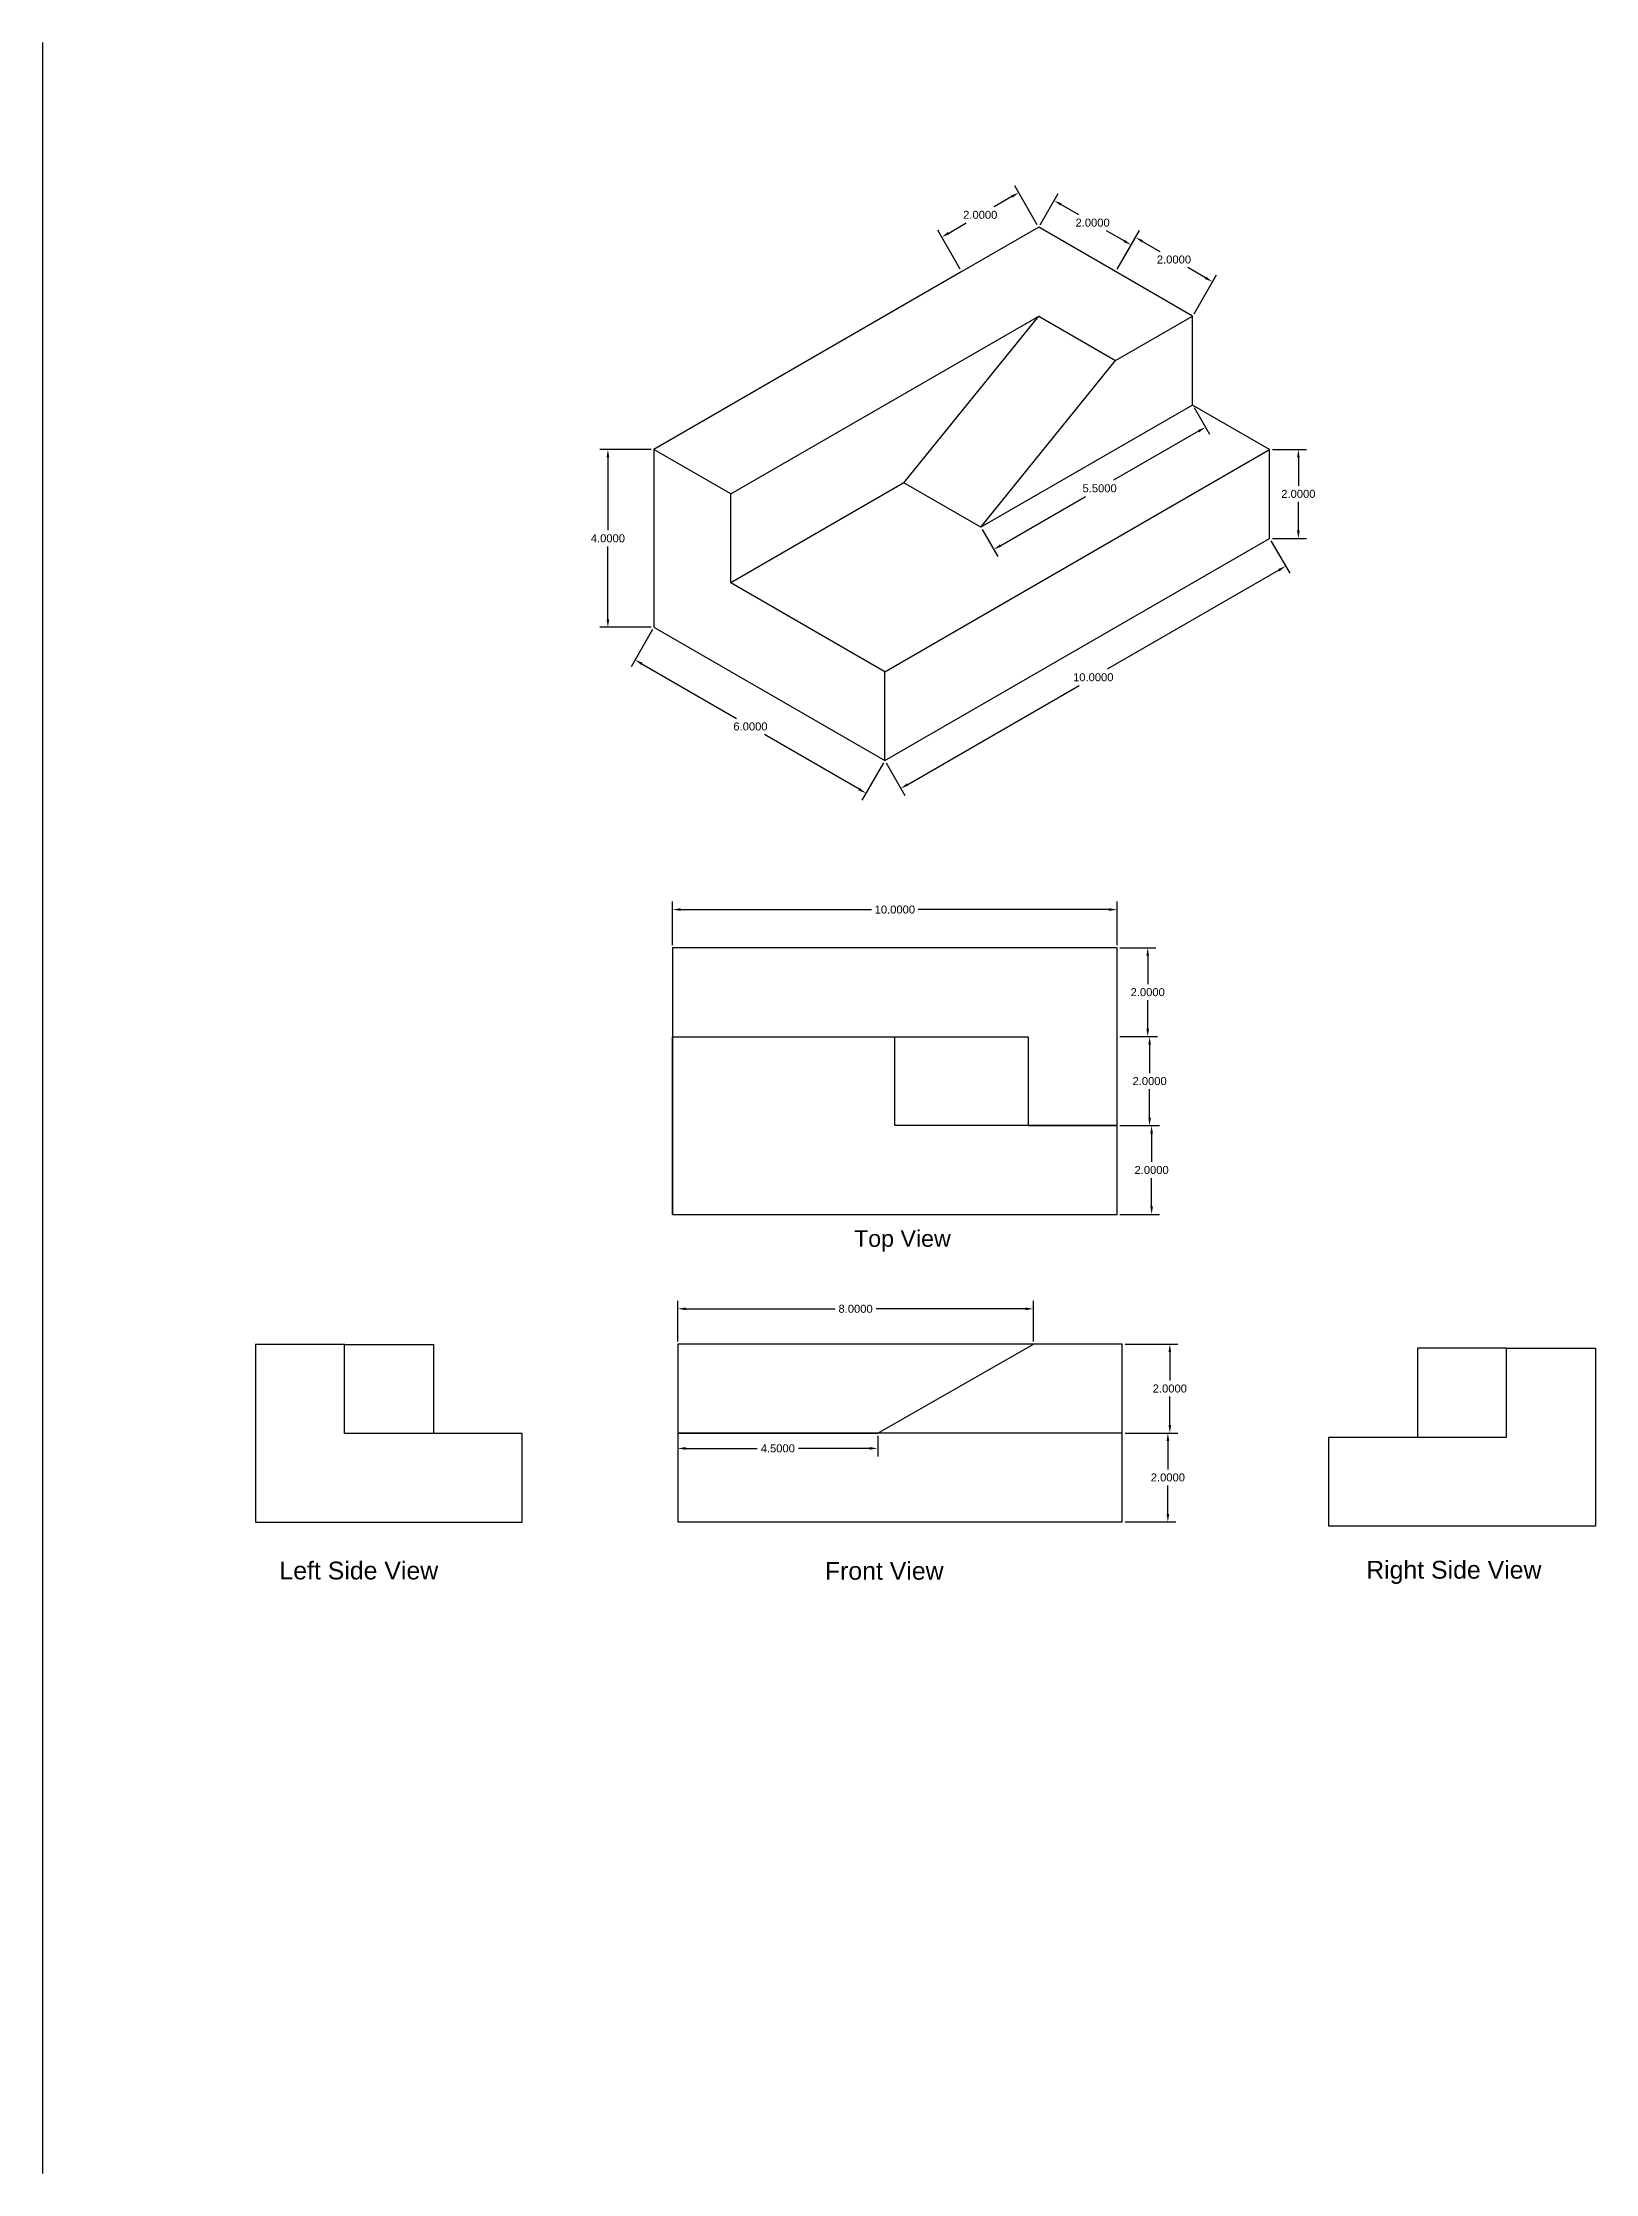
# Model space of a CAD drawing. Header units: inches. Extents: x 6 to 168, y 1 to 50.
# Drawn here: x 133.3 to 168.24, y 1.35 to 49.29 of the extents above; entities that cross this region are included whole.
import ezdxf

# ---------------------------------------------------------------- set-up
doc = ezdxf.new("R2010")
doc.units = ezdxf.units.IN
doc.header["$MEASUREMENT"] = 0
doc.styles.get("Standard").update_dxf_attribs({"font": 'arial.ttf'})
doc.dimstyles.get("Standard").update_dxf_attribs({"dimtxt": 0.18, "dimasz": 0.18, "dimexe": 0.18, "dimexo": 0.0625, "dimgap": 0.09, "dimtad": 0, "dimtih": 1, "dimtoh": 1, "dimdec": 4, "dimzin": 0, "dimdsep": 46, "dimtxsty": 'Standard', "dimcen": 0.09, "dimadec": 0, "dimazin": 0, "dimtfac": 1, "dimtdec": 4, "dimtofl": 0, "dimtmove": 0, "dimatfit": 3, "dimfxl": 1, "dimtolj": 1, "dimtzin": 0, "dimarcsym": 0})

# ---------------------------------------------------------------- blocks, each defined once
blk = doc.blocks.new('*D6')
at = {"color": 0, "lineweight": -2, "transparency": 16777216}
for p, q in [((160.938, 38.083), (161.359, 37.355)), ((161.113, 37.421), (157.254, 35.193)), ((152.764, 32.601), (156.623, 34.829)), ((152.278, 33.083), (152.698, 32.355))]:
    blk.add_line(p, q, dxfattribs=at)
at = {"color": 0, "transparency": 16777216}
for points in [[(161.098, 37.447), (161.128, 37.395), (161.269, 37.511)], [(152.749, 32.627), (152.779, 32.575), (152.608, 32.511)]]:
    blk.add_solid(points, dxfattribs=at)
at = {"layer": 'Defpoints', "color": 0, "transparency": 16777216}
for p in [(160.907, 38.137), (152.247, 33.137), (152.608, 32.511)]:
    blk.add_point(p, dxfattribs=at)
at = {"color": 0, "transparency": 16777216, "insert": (156.939, 35.011), "char_height": 0.18, "attachment_point": 5}
blk.add_mtext('\\A1;10.0000', dxfattribs=at)
blk = doc.blocks.new('*D7')
at = {"color": 0, "lineweight": -2, "transparency": 16777216}
for p, q in [((147.019, 36.083), (146.538, 35.248)), ((146.783, 35.314), (148.911, 34.086)), ((151.668, 32.494), (149.541, 33.722)), ((152.216, 33.083), (151.734, 32.248))]:
    blk.add_line(p, q, dxfattribs=at)
at = {"color": 0, "transparency": 16777216}
for points in [[(146.798, 35.34), (146.768, 35.288), (146.628, 35.404)], [(151.683, 32.52), (151.653, 32.468), (151.824, 32.404)]]:
    blk.add_solid(points, dxfattribs=at)
at = {"layer": 'Defpoints', "color": 0, "transparency": 16777216}
for p in [(147.051, 36.137), (146.628, 35.404), (152.247, 33.137)]:
    blk.add_point(p, dxfattribs=at)
at = {"color": 0, "transparency": 16777216, "insert": (149.226, 33.904), "char_height": 0.18, "attachment_point": 5}
blk.add_mtext('\\A1;6.0000', dxfattribs=at)
blk = doc.blocks.new('*D8')
at = {"color": 0, "lineweight": -2, "transparency": 16777216}
for p, q in [((146.988, 40.137), (145.838, 40.137)), ((146.018, 39.957), (146.018, 38.319)), ((146.018, 36.317), (146.018, 37.955)), ((146.988, 36.137), (145.838, 36.137))]:
    blk.add_line(p, q, dxfattribs=at)
at = {"color": 0, "transparency": 16777216}
for points in [[(145.988, 39.957), (146.048, 39.957), (146.018, 40.137)], [(145.988, 36.317), (146.048, 36.317), (146.018, 36.137)]]:
    blk.add_solid(points, dxfattribs=at)
at = {"layer": 'Defpoints', "color": 0, "transparency": 16777216}
for p in [(146.018, 40.137), (147.051, 40.137), (147.051, 36.137)]:
    blk.add_point(p, dxfattribs=at)
at = {"color": 0, "transparency": 16777216, "insert": (146.018, 38.137), "char_height": 0.18, "attachment_point": 5}
blk.add_mtext('\\A1;4.0000', dxfattribs=at)
blk = doc.blocks.new('*D9')
at = {"color": 0, "lineweight": -2, "transparency": 16777216}
for p, q in [((155.68, 45.191), (155.172, 46.071)), ((155.106, 45.825), (154.711, 45.597)), ((153.948, 44.191), (153.44, 45.071)), ((153.686, 45.005), (154.081, 45.233))]:
    blk.add_line(p, q, dxfattribs=at)
at = {"color": 0, "transparency": 16777216}
for points in [[(155.091, 45.851), (155.121, 45.799), (155.262, 45.915)], [(153.671, 45.031), (153.701, 44.979), (153.53, 44.915)]]:
    blk.add_solid(points, dxfattribs=at)
at = {"layer": 'Defpoints', "color": 0, "transparency": 16777216}
for p in [(155.262, 45.915), (155.711, 45.137), (153.979, 44.137)]:
    blk.add_point(p, dxfattribs=at)
at = {"color": 0, "transparency": 16777216, "insert": (154.396, 45.415), "char_height": 0.18, "attachment_point": 5}
blk.add_mtext('\\A1;2.0000', dxfattribs=at)
blk = doc.blocks.new('*D10')
at = {"color": 0, "lineweight": -2, "transparency": 16777216}
for p, q in [((155.742, 45.191), (156.148, 45.894)), ((156.214, 45.648), (156.609, 45.42)), ((157.634, 44.828), (157.239, 45.056)), ((157.474, 44.191), (157.88, 44.894))]:
    blk.add_line(p, q, dxfattribs=at)
at = {"color": 0, "transparency": 16777216}
for points in [[(156.229, 45.674), (156.199, 45.622), (156.058, 45.738)], [(157.649, 44.854), (157.619, 44.802), (157.79, 44.738)]]:
    blk.add_solid(points, dxfattribs=at)
at = {"layer": 'Defpoints', "color": 0, "transparency": 16777216}
for p in [(155.711, 45.137), (157.79, 44.738), (157.443, 44.137)]:
    blk.add_point(p, dxfattribs=at)
at = {"color": 0, "transparency": 16777216, "insert": (156.924, 45.238), "char_height": 0.18, "attachment_point": 5}
blk.add_mtext('\\A1;2.0000', dxfattribs=at)
blk = doc.blocks.new('*D11')
at = {"color": 0, "lineweight": -2, "transparency": 16777216}
for p, q in [((157.474, 44.191), (157.979, 45.065)), ((158.045, 44.819), (158.44, 44.591)), ((159.465, 43.999), (159.07, 44.228)), ((159.206, 43.191), (159.711, 44.065))]:
    blk.add_line(p, q, dxfattribs=at)
at = {"color": 0, "transparency": 16777216}
for points in [[(158.06, 44.845), (158.03, 44.793), (157.889, 44.909)], [(159.48, 44.025), (159.45, 43.973), (159.621, 43.909)]]:
    blk.add_solid(points, dxfattribs=at)
at = {"layer": 'Defpoints', "color": 0, "transparency": 16777216}
for p in [(157.443, 44.137), (159.621, 43.909), (159.175, 43.137)]:
    blk.add_point(p, dxfattribs=at)
at = {"color": 0, "transparency": 16777216, "insert": (158.755, 44.409), "char_height": 0.18, "attachment_point": 5}
blk.add_mtext('\\A1;2.0000', dxfattribs=at)
blk = doc.blocks.new('*D12')
at = {"color": 0, "lineweight": -2, "transparency": 16777216}
for p, q in [((159.206, 41.083), (159.554, 40.481)), ((159.308, 40.547), (157.397, 39.444)), ((154.856, 37.977), (156.767, 39.08)), ((154.443, 38.333), (154.791, 37.731))]:
    blk.add_line(p, q, dxfattribs=at)
at = {"color": 0, "transparency": 16777216}
for points in [[(159.293, 40.573), (159.323, 40.521), (159.464, 40.637)], [(154.841, 38.003), (154.871, 37.951), (154.701, 37.887)]]:
    blk.add_solid(points, dxfattribs=at)
at = {"layer": 'Defpoints', "color": 0, "transparency": 16777216}
for p in [(159.175, 41.137), (154.412, 38.387), (154.701, 37.887)]:
    blk.add_point(p, dxfattribs=at)
at = {"color": 0, "transparency": 16777216, "insert": (157.082, 39.262), "char_height": 0.18, "attachment_point": 5}
blk.add_mtext('\\A1;5.5000', dxfattribs=at)
blk = doc.blocks.new('*D13')
at = {"color": 0, "lineweight": -2, "transparency": 16777216}
for p, q in [((160.97, 40.137), (161.734, 40.137)), ((161.554, 39.957), (161.554, 39.319)), ((161.554, 38.317), (161.554, 38.955)), ((160.97, 38.137), (161.734, 38.137))]:
    blk.add_line(p, q, dxfattribs=at)
at = {"color": 0, "transparency": 16777216}
for points in [[(161.524, 39.957), (161.584, 39.957), (161.554, 40.137)], [(161.524, 38.317), (161.584, 38.317), (161.554, 38.137)]]:
    blk.add_solid(points, dxfattribs=at)
at = {"layer": 'Defpoints', "color": 0, "transparency": 16777216}
for p in [(160.907, 40.137), (160.907, 38.137), (161.554, 38.137)]:
    blk.add_point(p, dxfattribs=at)
at = {"color": 0, "transparency": 16777216, "insert": (161.554, 39.137), "char_height": 0.18, "attachment_point": 5}
blk.add_mtext('\\A1;2.0000', dxfattribs=at)
blk = doc.blocks.new('*D67')
at = {"color": 0, "lineweight": -2, "transparency": 16777216}
for p, q in [((147.475, 28.988), (147.475, 29.965)), ((147.655, 29.785), (151.95, 29.785)), ((157.295, 29.785), (153, 29.785)), ((157.475, 28.988), (157.475, 29.965))]:
    blk.add_line(p, q, dxfattribs=at)
at = {"color": 0, "transparency": 16777216}
for points in [[(147.655, 29.815), (147.655, 29.755), (147.475, 29.785)], [(157.295, 29.815), (157.295, 29.755), (157.475, 29.785)]]:
    blk.add_solid(points, dxfattribs=at)
at = {"layer": 'Defpoints', "color": 0, "transparency": 16777216}
for p in [(147.475, 29.785), (147.475, 28.926), (157.475, 28.926)]:
    blk.add_point(p, dxfattribs=at)
at = {"color": 0, "transparency": 16777216, "insert": (152.475, 29.785), "char_height": 0.18, "attachment_point": 5}
blk.add_mtext('\\A1;10.0000', dxfattribs=at)
blk = doc.blocks.new('*D68')
at = {"color": 0, "lineweight": -2, "transparency": 16777216}
for p, q in [((157.538, 24.926), (158.432, 24.926)), ((158.252, 24.746), (158.252, 24.107)), ((158.252, 23.106), (158.252, 23.744)), ((157.538, 22.926), (158.432, 22.926))]:
    blk.add_line(p, q, dxfattribs=at)
at = {"color": 0, "transparency": 16777216}
for points in [[(158.222, 24.746), (158.282, 24.746), (158.252, 24.926)], [(158.222, 23.106), (158.282, 23.106), (158.252, 22.926)]]:
    blk.add_solid(points, dxfattribs=at)
at = {"layer": 'Defpoints', "color": 0, "transparency": 16777216}
for p in [(157.475, 24.926), (158.252, 24.926), (157.475, 22.926)]:
    blk.add_point(p, dxfattribs=at)
at = {"color": 0, "transparency": 16777216, "insert": (158.252, 23.926), "char_height": 0.18, "attachment_point": 5}
blk.add_mtext('\\A1;2.0000', dxfattribs=at)
blk = doc.blocks.new('*D69')
at = {"color": 0, "lineweight": -2, "transparency": 16777216}
for p, q in [((157.538, 26.926), (158.387, 26.926)), ((158.207, 26.746), (158.207, 26.107)), ((158.207, 25.106), (158.207, 25.744)), ((157.538, 24.926), (158.387, 24.926))]:
    blk.add_line(p, q, dxfattribs=at)
at = {"color": 0, "transparency": 16777216}
for points in [[(158.177, 26.746), (158.237, 26.746), (158.207, 26.926)], [(158.177, 25.106), (158.237, 25.106), (158.207, 24.926)]]:
    blk.add_solid(points, dxfattribs=at)
at = {"layer": 'Defpoints', "color": 0, "transparency": 16777216}
for p in [(157.475, 26.926), (157.475, 24.926), (158.207, 24.926)]:
    blk.add_point(p, dxfattribs=at)
at = {"color": 0, "transparency": 16777216, "insert": (158.207, 25.926), "char_height": 0.18, "attachment_point": 5}
blk.add_mtext('\\A1;2.0000', dxfattribs=at)
blk = doc.blocks.new('*D70')
at = {"color": 0, "lineweight": -2, "transparency": 16777216}
for p, q in [((157.538, 28.926), (158.344, 28.926)), ((158.164, 28.746), (158.164, 28.107)), ((158.164, 27.106), (158.164, 27.744)), ((157.538, 26.926), (158.344, 26.926))]:
    blk.add_line(p, q, dxfattribs=at)
at = {"color": 0, "transparency": 16777216}
for points in [[(158.134, 28.746), (158.194, 28.746), (158.164, 28.926)], [(158.134, 27.106), (158.194, 27.106), (158.164, 26.926)]]:
    blk.add_solid(points, dxfattribs=at)
at = {"layer": 'Defpoints', "color": 0, "transparency": 16777216}
for p in [(157.475, 28.926), (158.164, 28.926), (157.475, 26.926)]:
    blk.add_point(p, dxfattribs=at)
at = {"color": 0, "transparency": 16777216, "insert": (158.164, 27.926), "char_height": 0.18, "attachment_point": 5}
blk.add_mtext('\\A1;2.0000', dxfattribs=at)
blk = doc.blocks.new('*D71')
at = {"color": 0, "lineweight": -2, "transparency": 16777216}
for p, q in [((157.654, 20.009), (158.842, 20.009)), ((158.662, 19.829), (158.662, 19.191)), ((158.662, 18.189), (158.662, 18.827)), ((157.654, 18.009), (158.842, 18.009))]:
    blk.add_line(p, q, dxfattribs=at)
at = {"color": 0, "transparency": 16777216}
for points in [[(158.632, 19.829), (158.692, 19.829), (158.662, 20.009)], [(158.632, 18.189), (158.692, 18.189), (158.662, 18.009)]]:
    blk.add_solid(points, dxfattribs=at)
at = {"layer": 'Defpoints', "color": 0, "transparency": 16777216}
for p in [(157.591, 20.009), (158.662, 20.009), (157.591, 18.009)]:
    blk.add_point(p, dxfattribs=at)
at = {"color": 0, "transparency": 16777216, "insert": (158.662, 19.009), "char_height": 0.18, "attachment_point": 5}
blk.add_mtext('\\A1;2.0000', dxfattribs=at)
blk = doc.blocks.new('*D72')
at = {"color": 0, "lineweight": -2, "transparency": 16777216}
for p, q in [((157.654, 18.009), (158.798, 18.009)), ((158.618, 17.829), (158.618, 17.191)), ((158.618, 16.189), (158.618, 16.827)), ((157.654, 16.009), (158.798, 16.009))]:
    blk.add_line(p, q, dxfattribs=at)
at = {"color": 0, "transparency": 16777216}
for points in [[(158.588, 17.829), (158.648, 17.829), (158.618, 18.009)], [(158.588, 16.189), (158.648, 16.189), (158.618, 16.009)]]:
    blk.add_solid(points, dxfattribs=at)
at = {"layer": 'Defpoints', "color": 0, "transparency": 16777216}
for p in [(157.591, 18.009), (158.618, 18.009), (157.591, 16.009)]:
    blk.add_point(p, dxfattribs=at)
at = {"color": 0, "transparency": 16777216, "insert": (158.618, 17.009), "char_height": 0.18, "attachment_point": 5}
blk.add_mtext('\\A1;2.0000', dxfattribs=at)
blk = doc.blocks.new('*D73')
at = {"color": 0, "lineweight": -2, "transparency": 16777216}
for p, q in [((147.591, 20.071), (147.591, 20.983)), ((147.771, 20.803), (151.128, 20.803)), ((155.411, 20.803), (152.055, 20.803)), ((155.591, 20.071), (155.591, 20.983))]:
    blk.add_line(p, q, dxfattribs=at)
at = {"color": 0, "transparency": 16777216}
for points in [[(147.771, 20.833), (147.771, 20.773), (147.591, 20.803)], [(155.411, 20.833), (155.411, 20.773), (155.591, 20.803)]]:
    blk.add_solid(points, dxfattribs=at)
at = {"layer": 'Defpoints', "color": 0, "transparency": 16777216}
for p in [(147.591, 20.803), (147.591, 20.009), (155.591, 20.009)]:
    blk.add_point(p, dxfattribs=at)
at = {"color": 0, "transparency": 16777216, "insert": (151.591, 20.803), "char_height": 0.18, "attachment_point": 5}
blk.add_mtext('\\A1;8.0000', dxfattribs=at)
blk = doc.blocks.new('*D74')
at = {"color": 0, "lineweight": -2, "transparency": 16777216}
for p, q in [((147.591, 17.946), (147.591, 17.483)), ((152.091, 17.946), (152.091, 17.483)), ((147.771, 17.663), (149.374, 17.663)), ((151.911, 17.663), (150.308, 17.663))]:
    blk.add_line(p, q, dxfattribs=at)
at = {"color": 0, "transparency": 16777216}
for points in [[(147.771, 17.693), (147.771, 17.633), (147.591, 17.663)], [(151.911, 17.693), (151.911, 17.633), (152.091, 17.663)]]:
    blk.add_solid(points, dxfattribs=at)
at = {"layer": 'Defpoints', "color": 0, "transparency": 16777216}
for p in [(147.591, 18.009), (152.091, 18.009), (152.091, 17.663)]:
    blk.add_point(p, dxfattribs=at)
at = {"color": 0, "transparency": 16777216, "insert": (149.841, 17.663), "char_height": 0.18, "attachment_point": 5}
blk.add_mtext('\\A1;4.5000', dxfattribs=at)

msp = doc.modelspace()

# ---------------------------------------------------------------- linework, layer by layer
for p, q in [((133.2985, 49.28986), (133.2985, 1.35206)), ((155.711, 45.13687), (153.97895, 44.13687)), ((157.44305, 44.13687), (155.711, 45.13687)), ((153.97895, 44.13687), (147.05075, 40.13687)), ((159.17511, 43.13687), (157.44305, 44.13687)), ((148.7828, 39.13687), (155.711, 43.13687)), ((152.67991, 39.38687), (155.711, 43.13687)), ((155.711, 43.13687), (157.44305, 42.13687)), ((157.44305, 42.13687), (159.17511, 43.13687)), ((159.17511, 41.13687), (159.17511, 43.13687)), ((154.41197, 38.38687), (157.44305, 42.13687)), ((159.17511, 41.13687), (154.41197, 38.38687)), ((160.90716, 40.13687), (159.17511, 41.13687)), ((147.05075, 40.13687), (147.05075, 36.13687)), ((148.7828, 39.13687), (147.05075, 40.13687)), ((152.2469, 35.13687), (160.90716, 40.13687)), ((160.90716, 38.13687), (160.90716, 40.13687)), ((152.67991, 39.38687), (148.7828, 37.13687)), ((154.41197, 38.38687), (152.67991, 39.38687)), ((148.7828, 37.13687), (148.7828, 39.13687)), ((152.2469, 33.13687), (160.90716, 38.13687)), ((152.2469, 35.13687), (148.7828, 37.13687)), ((147.05075, 36.13687), (152.2469, 33.13687)), ((152.2469, 33.13687), (152.2469, 35.13687)), ((157.47519, 28.92557), (147.47519, 28.92557)), ((147.47519, 28.92557), (147.47519, 22.92557)), ((157.47519, 22.92557), (157.47519, 28.92557)), ((147.47519, 22.92557), (147.47519, 26.92557)), ((147.47519, 26.92557), (155.47519, 26.92557)), ((152.47519, 24.92557), (152.47519, 26.92557)), ((155.47519, 26.92557), (155.47519, 24.92557)), ((157.47519, 24.92557), (157.47519, 26.92557)), ((157.47519, 24.92557), (152.47519, 24.92557)), ((155.47519, 24.92557), (157.47519, 24.92557)), ((147.47519, 22.92557), (157.47519, 22.92557)), ((140.09198, 19.99998), (138.09198, 19.99998)), ((138.09198, 19.99998), (138.09198, 15.99998)), ((140.09198, 17.99998), (140.09198, 19.99998)), ((140.09198, 19.99998), (142.09198, 19.99998)), ((142.09198, 19.99998), (142.09198, 17.99998)), ((155.59132, 20.00871), (147.59132, 20.00871)), ((147.59132, 20.00871), (147.59132, 16.00871)), ((152.09132, 18.00871), (155.59132, 20.00871)), ((157.59132, 20.00871), (155.59132, 20.00871)), ((157.59132, 18.00871), (157.59132, 20.00871)), ((166.23741, 19.91565), (164.23741, 19.91565)), ((164.23741, 19.91565), (164.23741, 17.91565)), ((166.23741, 17.91565), (166.23741, 19.91565)), ((166.23741, 19.91565), (168.23741, 19.91565)), ((168.23741, 19.91565), (168.23741, 15.91565)), ((144.09198, 17.99998), (140.09198, 17.99998)), ((144.09198, 15.99998), (144.09198, 17.99998)), ((157.59132, 18.00871), (147.59132, 18.00871)), ((147.59132, 18.00871), (152.09132, 18.00871)), ((157.59132, 16.00871), (157.59132, 18.00871)), ((162.23741, 15.91565), (162.23741, 17.91565)), ((162.23741, 17.91565), (166.23741, 17.91565)), ((138.09198, 15.99998), (144.09198, 15.99998)), ((147.59132, 16.00871), (157.59132, 16.00871)), ((168.23741, 15.91565), (162.23741, 15.91565))]:
    msp.add_line(p, q)

# ---------------------------------------------------------------- texts
at = {"attachment_point": 1}
for s, width, gutter_width, insert, char_height in [('\\pt4.85909;Top View', 4.9503156, 0.74755, (151.55648, 22.57183), 0.3737761), ('\\pt4.8;Left Side View', 5.3168655, 1, (138.62771, 15.11507), 0.4), ('\\pt4.8;Front View', 5.3168655, 1, (150.90068, 15.10797), 0.4), ('\\pt4.8;Right Side View', 5.3168655, 1, (163.07996, 15.13226), 0.4)]:
    msp.add_mtext_dynamic_manual_height_columns(s, width=width, gutter_width=gutter_width, heights=[0], dxfattribs=dict(at, insert=insert, char_height=char_height))

# ---------------------------------------------------------------- dimensions: what is measured, and where the dimension line sits
for p1, p2, distance, picture, middle in [((153.97895, 44.13687), (155.711, 45.13687), 0.89829, '*D9', (154.39583, 45.41481)), ((155.711, 45.13687), (157.44305, 44.13687), 0.6945, '*D10', (156.92428, 45.23832)), ((157.44305, 44.13687), (159.17511, 43.13687), 0.89211, '*D11', (158.75514, 44.40946)), ((159.17511, 41.13687), (154.41197, 38.38687), 0.57707, '*D12', (157.08207, 39.26211)), ((147.05075, 36.13687), (147.05075, 40.13687), 1.03288, '*D8', (146.01787, 38.13687)), ((160.90716, 40.13687), (160.90716, 38.13687), 0.64662, '*D13', (161.55377, 39.13687)), ((160.90716, 38.13687), (152.2469, 33.13687), 0.72295, '*D6', (156.9385, 35.01078)), ((152.2469, 33.13687), (147.05075, 36.13687), 0.84633, '*D7', (149.22566, 33.90393))]:
    dim = msp.add_aligned_dim(p1=p1, p2=p2, distance=distance, dimstyle='Standard')
    dim.commit()
    dim.dimension.update_dxf_attribs({"geometry": picture, "text_midpoint": middle})
for base, p1, p2, picture, middle in [((147.47519, 29.78517), (157.47519, 28.92557), (147.47519, 28.92557), '*D67', (152.47519, 29.78517)), ((147.59132, 20.80325), (155.59132, 20.00871), (147.59132, 20.00871), '*D73', (151.59132, 20.80325)), ((152.09132, 17.66281), (147.59132, 18.00871), (152.09132, 18.00871), '*D74', (149.84132, 17.66281))]:
    dim = msp.add_linear_dim(base=base, p1=p1, p2=p2, dimstyle='Standard')
    dim.commit()
    dim.dimension.update_dxf_attribs({"geometry": picture, "text_midpoint": middle})
for base, p1, p2, picture, middle in [((158.16393, 28.92557), (157.47519, 26.92557), (157.47519, 28.92557), '*D70', (158.16393, 27.92557)), ((158.20702, 24.92557), (157.47519, 26.92557), (157.47519, 24.92557), '*D69', (158.20702, 25.92557)), ((158.25187, 24.92557), (157.47519, 22.92557), (157.47519, 24.92557), '*D68', (158.25187, 23.92557)), ((158.66157, 20.00871), (157.59132, 18.00871), (157.59132, 20.00871), '*D71', (158.66157, 19.00871)), ((158.61832, 18.00871), (157.59132, 16.00871), (157.59132, 18.00871), '*D72', (158.61832, 17.00871))]:
    dim = msp.add_linear_dim(base=base, p1=p1, p2=p2, angle=90, dimstyle='Standard')
    dim.commit()
    dim.dimension.update_dxf_attribs({"geometry": picture, "text_midpoint": middle})

doc.saveas('drawing.dxf')
